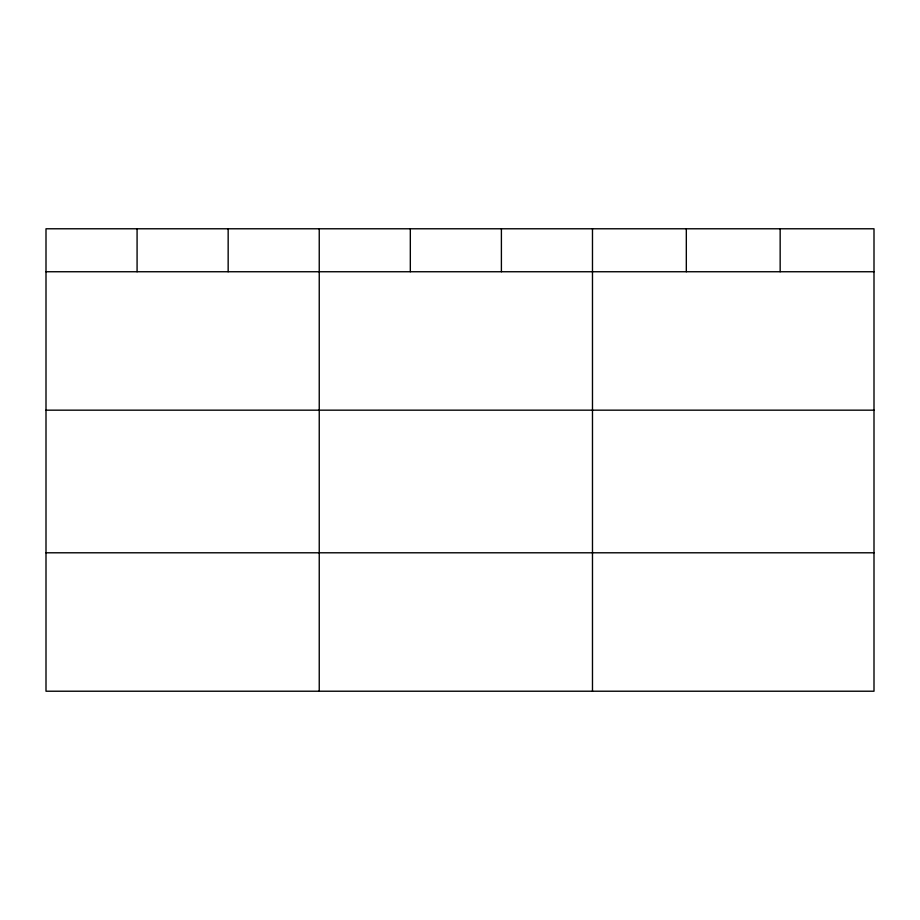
<?xml version="1.0" encoding="UTF-8"?>
<svg xmlns="http://www.w3.org/2000/svg" width="920" height="920" viewBox="0 0 920 920"><rect width="100%" height="100%" fill="white"/><g stroke="black" fill="none" stroke-linecap="round" stroke-linejoin="round"><path stroke-width="1.38" d="M874 410.171L874 228.781L46 228.781L46 691.219L874 691.219L874 410.171L46 410.171M46 271.745L874 271.745M46 552.793L874 552.793M780.16 228.781L780.16 271.745M686.32 228.781L686.32 271.745M592.48 228.781L592.48 691.219M501.4 228.781L501.4 271.745M410.32 228.781L410.32 271.745M319.24 228.781L319.24 691.219M228.16 228.781L228.16 271.745M137.08 228.781L137.08 271.745"/></g></svg>
